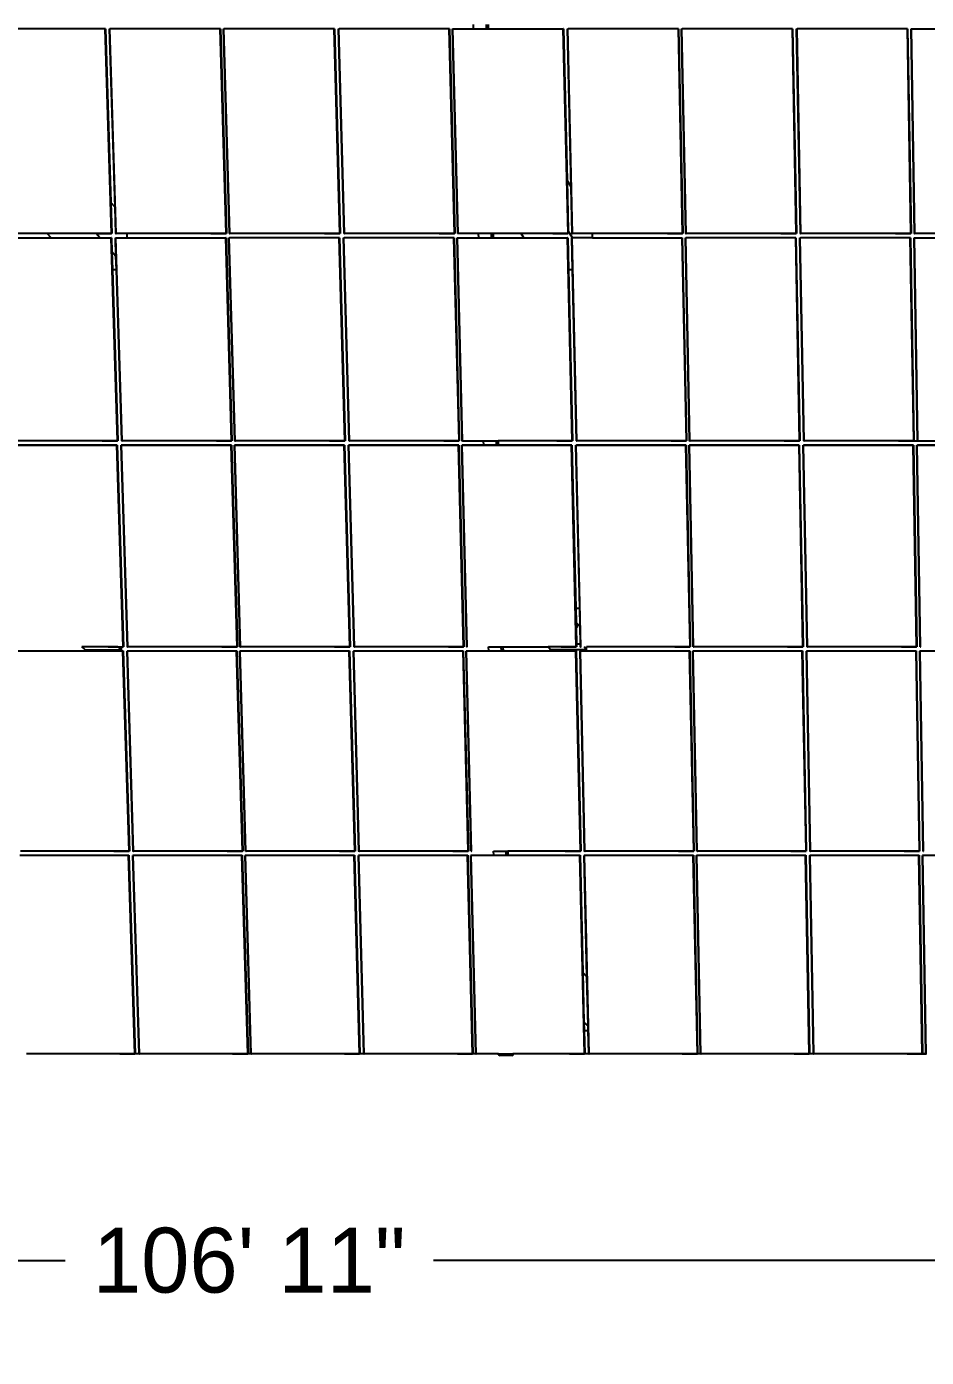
# Model space of a CAD drawing. Header units: inches. Extents: x -1856 to 1878, y -1863 to 1709.
# Drawn here: x -1008 to -509, y 499 to 1237 of the extents above; entities that cross this region are included whole.
import ezdxf

# ---------------------------------------------------------------- set-up
doc = ezdxf.new("R2010")
doc.units = ezdxf.units.IN
doc.header["$MEASUREMENT"] = 0
doc.dimstyles.get("Standard").update_dxf_attribs({"dimtxt": 36, "dimasz": 0.18, "dimexe": 0.18, "dimexo": 0.0625, "dimgap": 0.09, "dimtad": 0, "dimtih": 1, "dimtoh": 1, "dimdec": 4, "dimzin": 0, "dimdsep": 46, "dimtxsty": 'Standard', "dimcen": 0.09, "dimclrd": 1, "dimclre": 1, "dimclrt": 1, "dimadec": 0, "dimazin": 0, "dimtfac": 1, "dimtdec": 4, "dimtofl": 0, "dimtmove": 0, "dimatfit": 3, "dimfxl": 1, "dimtolj": 1, "dimtzin": 0, "dimarcsym": 0})

# ---------------------------------------------------------------- blocks, each defined once
blk = doc.blocks.new('*D6')
at = {"color": 1, "lineweight": -2, "transparency": 16777216}
for p, q in [((-1632.23, 667.57), (-1632.23, 552.8)), ((-136.87, 667.83), (-136.87, 552.8)), ((-1632.05, 552.98), (-986.64, 552.98)), ((-137.05, 552.98), (-782.46, 552.98))]:
    blk.add_line(p, q, dxfattribs=at)
at = {"color": 1, "transparency": 16777216}
for points in [[(-1632.05, 553.01), (-1632.05, 552.95), (-1632.23, 552.98)], [(-137.05, 553.01), (-137.05, 552.95), (-136.87, 552.98)]]:
    blk.add_solid(points, dxfattribs=at)
at = {"layer": 'Defpoints', "color": 0, "transparency": 16777216}
for p in [(-1632.23, 667.63), (-136.87, 667.9), (-136.87, 552.98)]:
    blk.add_point(p, dxfattribs=at)
at = {"color": 1, "transparency": 16777216, "insert": (-884.55, 552.98), "char_height": 36, "attachment_point": 5}
blk.add_mtext('\\A1;106\' 11"', dxfattribs=at)

msp = doc.modelspace()

# ---------------------------------------------------------------- linework, layer by layer
for p, q in [((-964.49504, 1236.3003), (-1025.65121, 1236.30132)), ((-960.92219, 1122.7779), (-964.49504, 1236.3003)), ((-964.29812, 1236.27387), (-964.49504, 1236.3003)), ((-964.29812, 1236.27387), (-961.26944, 1140.0223)), ((-962.1213, 1236.3003), (-961.93324, 1236.29923)), ((-959.01468, 1137.34825), (-962.1213, 1236.3003)), ((-961.93324, 1236.29923), (-961.84405, 1236.3003)), ((-958.36988, 1122.77684), (-961.93324, 1236.29923)), ((-900.68789, 1236.29927), (-961.84405, 1236.3003)), ((-897.35141, 1122.77688), (-900.68789, 1236.29927)), ((-900.50399, 1236.27284), (-900.68789, 1236.29927)), ((-900.50399, 1236.27284), (-897.16887, 1122.77364)), ((-898.86193, 1236.29784), (-898.67387, 1236.29678)), ((-895.53221, 1122.77546), (-898.86193, 1236.29784)), ((-898.67387, 1236.29678), (-898.58468, 1236.29785)), ((-895.34485, 1122.7744), (-898.67387, 1236.29678)), ((-837.42852, 1236.29682), (-898.58468, 1236.29785)), ((-834.32638, 1122.77444), (-837.42852, 1236.29682)), ((-837.25754, 1236.27039), (-837.42852, 1236.29682)), ((-837.25754, 1236.27039), (-834.15666, 1122.77121)), ((-835.05478, 1236.29682), (-834.86673, 1236.29575)), ((-831.96143, 1122.77444), (-835.05478, 1236.29682)), ((-834.86673, 1236.29575), (-834.77753, 1236.29682)), ((-831.77407, 1122.77338), (-834.86673, 1236.29575)), ((-773.62138, 1236.29579), (-834.77753, 1236.29682)), ((-770.7556, 1122.77342), (-773.62138, 1236.29579)), ((-773.46343, 1236.26936), (-773.62138, 1236.29579)), ((-773.46343, 1236.26936), (-770.59882, 1122.77019)), ((-771.79543, 1236.29437), (-771.60738, 1236.2933)), ((-768.93641, 1122.77201), (-771.79543, 1236.29437)), ((-771.60738, 1236.2933), (-771.51818, 1236.29437)), ((-768.74906, 1122.77095), (-771.60738, 1236.2933)), ((-771.51818, 1236.29437), (-760.11638, 1236.29417)), ((-760.11638, 1236.29417), (-760.17472, 1238.69677)), ((-760.11638, 1236.29417), (-753.0026, 1236.29405)), ((-753.0026, 1236.29405), (-753.06039, 1238.69665)), ((-753.0026, 1236.29405), (-752.08035, 1236.29404)), ((-752.13805, 1238.69663), (-752.08035, 1236.29404)), ((-752.08035, 1236.29404), (-710.36204, 1236.29334)), ((-707.73059, 1122.77099), (-710.36204, 1236.29334)), ((-710.217, 1236.26691), (-710.36204, 1236.29334)), ((-710.217, 1236.26691), (-708.27212, 1152.34631)), ((-707.98829, 1236.29334), (-707.80025, 1236.29227)), ((-705.96208, 1148.58791), (-707.98829, 1236.29334)), ((-707.80025, 1236.29227), (-707.71105, 1236.29334)), ((-705.17829, 1122.76993), (-707.80025, 1236.29227)), ((-646.55491, 1236.29231), (-707.71105, 1236.29334)), ((-644.15983, 1122.76997), (-646.55491, 1236.29231)), ((-646.4229, 1236.26588), (-646.55491, 1236.29231)), ((-646.4229, 1236.26588), (-644.0288, 1122.76673)), ((-644.72896, 1236.29089), (-644.54091, 1236.28982)), ((-642.34064, 1122.76856), (-644.72896, 1236.29089)), ((-644.54091, 1236.28982), (-644.45171, 1236.29089)), ((-642.15329, 1122.7675), (-644.54091, 1236.28982)), ((-583.29558, 1236.28986), (-644.45171, 1236.29089)), ((-581.13484, 1122.76754), (-583.29558, 1236.28986)), ((-583.17649, 1236.26343), (-583.29558, 1236.28986)), ((-583.17649, 1236.26343), (-581.01662, 1122.7643)), ((-580.92184, 1236.28986), (-580.73379, 1236.28879)), ((-578.76989, 1122.76754), (-580.92184, 1236.28986)), ((-580.73379, 1236.28879), (-580.64459, 1236.28986)), ((-578.58254, 1122.76648), (-580.73379, 1236.28879)), ((-519.48846, 1236.28883), (-580.64459, 1236.28986)), ((-517.56408, 1122.76652), (-519.48846, 1236.28883)), ((-519.38239, 1236.26241), (-519.48846, 1236.28883)), ((-519.38239, 1236.26241), (-517.4588, 1122.76328)), ((-517.39212, 1236.29784), (-517.20408, 1236.29678)), ((-515.47551, 1122.77546), (-517.39212, 1236.29784)), ((-517.20408, 1236.29678), (-517.11487, 1236.29785)), ((-515.28816, 1122.7744), (-517.20408, 1236.29678)), ((-517.11487, 1236.29785), (-483.86446, 1236.29728)), ((-705.96208, 1148.58791), (-708.27212, 1152.34631)), ((-708.27212, 1152.34631), (-707.61934, 1124.17905)), ((-705.36564, 1122.77099), (-705.96208, 1148.58791)), ((-959.01468, 1137.34825), (-961.26944, 1140.0223)), ((-961.26944, 1140.0223), (-960.72673, 1122.77466)), ((-958.55724, 1122.7779), (-959.01468, 1137.34825)), ((-996.62466, 1122.77526), (-1021.92012, 1122.77568)), ((-960.92219, 1122.7779), (-1021.85181, 1122.77892)), ((-994.48724, 1120.36728), (-996.62466, 1122.77526)), ((-969.55293, 1122.77481), (-996.62466, 1122.77526)), ((-967.47357, 1120.36683), (-969.55293, 1122.77481)), ((-960.72673, 1122.77466), (-969.55293, 1122.77481)), ((-969.42452, 1122.77789), (-960.92215, 1122.77647)), ((-960.72673, 1122.77466), (-960.92219, 1122.7779)), ((-960.92215, 1122.77647), (-960.92219, 1122.7779)), ((-958.85474, 1122.77684), (-958.92233, 1122.77684)), ((-958.55724, 1122.7779), (-958.64611, 1122.77684)), ((-958.55724, 1122.7779), (-958.36226, 1122.77466)), ((-958.36988, 1122.77684), (-958.55724, 1122.7779)), ((-958.28102, 1122.7779), (-958.36988, 1122.77684)), ((-952.33115, 1122.77456), (-958.36226, 1122.77466)), ((-897.35141, 1122.77688), (-958.28102, 1122.7779)), ((-952.33115, 1120.36662), (-952.33115, 1122.77456)), ((-897.16887, 1122.77364), (-952.33115, 1122.77456)), ((-905.85374, 1122.77687), (-897.35136, 1122.77545)), ((-897.16887, 1122.77364), (-897.35141, 1122.77688)), ((-897.35136, 1122.77545), (-897.35141, 1122.77688)), ((-895.82971, 1122.7744), (-895.8973, 1122.7744)), ((-895.53221, 1122.77546), (-895.62107, 1122.7744)), ((-895.53221, 1122.77546), (-895.35004, 1122.77223)), ((-895.34485, 1122.7744), (-895.53221, 1122.77546)), ((-834.15666, 1122.77121), (-895.35004, 1122.77223)), ((-895.25599, 1122.77546), (-895.34485, 1122.7744)), ((-834.32638, 1122.77444), (-895.25599, 1122.77546)), ((-842.82871, 1122.77444), (-834.32634, 1122.77302)), ((-834.15666, 1122.77121), (-834.32638, 1122.77444)), ((-834.32634, 1122.77302), (-834.32638, 1122.77444)), ((-832.25893, 1122.77338), (-832.32652, 1122.77338)), ((-831.96143, 1122.77444), (-832.0503, 1122.77338)), ((-831.96143, 1122.77444), (-831.7922, 1122.77121)), ((-831.77407, 1122.77338), (-831.96143, 1122.77444)), ((-770.59882, 1122.77019), (-831.7922, 1122.77121)), ((-831.68521, 1122.77444), (-831.77407, 1122.77338)), ((-770.7556, 1122.77342), (-831.68521, 1122.77444)), ((-779.25793, 1122.77342), (-770.75557, 1122.772)), ((-770.59882, 1122.77019), (-770.7556, 1122.77342)), ((-770.75557, 1122.772), (-770.7556, 1122.77342)), ((-769.23391, 1122.77095), (-769.3015, 1122.77095)), ((-768.93641, 1122.77201), (-769.02528, 1122.77095)), ((-768.93641, 1122.77201), (-768.78, 1122.76877)), ((-768.74906, 1122.77095), (-768.93641, 1122.77201)), ((-757.3597, 1122.76858), (-768.78, 1122.76877)), ((-768.66019, 1122.77201), (-768.74906, 1122.77095)), ((-707.73059, 1122.77099), (-768.66019, 1122.77201)), ((-757.30123, 1120.36064), (-757.3597, 1122.76858)), ((-750.27171, 1122.76846), (-757.3597, 1122.76858)), ((-750.21379, 1120.36053), (-750.27171, 1122.76846)), ((-749.35363, 1122.76845), (-750.27171, 1122.76846)), ((-749.35363, 1122.76845), (-749.2958, 1120.36051)), ((-733.80244, 1122.76819), (-749.35363, 1122.76845)), ((-732.22867, 1120.36023), (-733.80244, 1122.76819)), ((-707.58663, 1122.76775), (-733.80244, 1122.76819)), ((-716.23292, 1122.77098), (-707.73056, 1122.76957)), ((-707.58663, 1122.76775), (-707.73059, 1122.77099)), ((-707.73056, 1122.76957), (-707.73059, 1122.77099)), ((-705.2153, 1120.35982), (-707.61934, 1124.17905)), ((-707.61934, 1124.17905), (-707.58663, 1122.76775)), ((-705.66315, 1122.76993), (-705.73074, 1122.76993)), ((-705.36564, 1122.77099), (-705.45451, 1122.76993)), ((-705.36564, 1122.77099), (-705.22216, 1122.76775)), ((-705.17829, 1122.76993), (-705.36564, 1122.77099)), ((-694.18197, 1122.76757), (-705.22216, 1122.76775)), ((-705.08942, 1122.77099), (-705.17829, 1122.76993)), ((-644.15983, 1122.76997), (-705.08942, 1122.77099)), ((-694.18197, 1120.35963), (-694.18197, 1122.76757)), ((-644.0288, 1122.76673), (-694.18197, 1122.76757)), ((-652.66216, 1122.76996), (-644.1598, 1122.76855)), ((-644.0288, 1122.76673), (-644.15983, 1122.76997)), ((-644.1598, 1122.76855), (-644.15983, 1122.76997)), ((-642.63815, 1122.7675), (-642.70574, 1122.7675)), ((-642.34064, 1122.76856), (-642.42952, 1122.7675)), ((-642.34064, 1122.76856), (-642.20998, 1122.76532)), ((-642.15329, 1122.7675), (-642.34064, 1122.76856)), ((-581.01662, 1122.7643), (-642.20998, 1122.76532)), ((-642.06442, 1122.76856), (-642.15329, 1122.7675)), ((-581.13484, 1122.76754), (-642.06442, 1122.76856)), ((-589.63716, 1122.76753), (-581.13481, 1122.76611)), ((-581.01662, 1122.7643), (-581.13484, 1122.76754)), ((-581.13481, 1122.76611), (-581.13484, 1122.76754)), ((-579.06739, 1122.76648), (-579.13498, 1122.76648)), ((-578.76989, 1122.76754), (-578.85876, 1122.76648)), ((-578.76989, 1122.76754), (-578.65216, 1122.7643)), ((-578.58254, 1122.76648), (-578.76989, 1122.76754)), ((-517.4588, 1122.76328), (-578.65216, 1122.7643)), ((-578.49367, 1122.76754), (-578.58254, 1122.76648)), ((-517.56408, 1122.76652), (-578.49367, 1122.76754)), ((-526.06641, 1122.76651), (-517.56406, 1122.76509)), ((-517.4588, 1122.76328), (-517.56408, 1122.76652)), ((-517.56406, 1122.76509), (-517.56408, 1122.76652)), ((-515.77302, 1122.7744), (-515.84061, 1122.7744)), ((-515.47551, 1122.77546), (-515.56439, 1122.7744)), ((-515.47551, 1122.77546), (-515.37065, 1122.77223)), ((-515.28816, 1122.7744), (-515.47551, 1122.77546)), ((-482.10964, 1122.77167), (-515.37065, 1122.77223)), ((-515.19929, 1122.77546), (-515.28816, 1122.7744)), ((-454.26969, 1122.77444), (-515.19929, 1122.77546)), ((-1022.1362, 1120.36775), (-994.48724, 1120.36728)), ((-994.48724, 1120.36728), (-967.47357, 1120.36683)), ((-967.47357, 1120.36683), (-961.2114, 1120.36673)), ((-957.66413, 1007.70005), (-961.2114, 1120.36673)), ((-961.01589, 1120.36398), (-961.2114, 1120.36673)), ((-961.01589, 1120.36398), (-960.77167, 1112.60582)), ((-958.84663, 1120.36673), (-958.65929, 1120.36567)), ((-958.52103, 1109.9995), (-958.84663, 1120.36673)), ((-958.65929, 1120.36567), (-958.57043, 1120.36673)), ((-955.12147, 1007.6998), (-958.65929, 1120.36567)), ((-958.57043, 1120.36673), (-952.33115, 1120.36662)), ((-952.33115, 1120.36662), (-897.64563, 1120.36571)), ((-894.33295, 1007.69903), (-897.64563, 1120.36571)), ((-897.46305, 1120.36296), (-897.64563, 1120.36571)), ((-897.46305, 1120.36296), (-894.15171, 1007.71913)), ((-895.82658, 1120.3643), (-895.63923, 1120.36324)), ((-892.52061, 1007.69763), (-895.82658, 1120.3643)), ((-895.63923, 1120.36324), (-895.55038, 1120.3643)), ((-892.33398, 1007.69738), (-895.63923, 1120.36324)), ((-834.62558, 1120.36328), (-895.55038, 1120.3643)), ((-831.54547, 1007.69662), (-834.62558, 1120.36328)), ((-834.45582, 1120.36053), (-834.62558, 1120.36328)), ((-834.45582, 1120.36053), (-831.37696, 1007.71672)), ((-832.26082, 1120.36328), (-832.07348, 1120.36222)), ((-829.18944, 1007.69662), (-832.26082, 1120.36328)), ((-832.07348, 1120.36222), (-831.98462, 1120.36328)), ((-829.00281, 1007.69637), (-832.07348, 1120.36222)), ((-771.05982, 1120.36226), (-831.98462, 1120.36328)), ((-768.2143, 1007.69561), (-771.05982, 1120.36226)), ((-770.90299, 1120.35951), (-771.05982, 1120.36226)), ((-770.90299, 1120.35951), (-768.05862, 1007.7157)), ((-769.24078, 1120.36084), (-769.05344, 1120.35978)), ((-766.40197, 1007.69421), (-769.24078, 1120.36084)), ((-769.05344, 1120.35978), (-768.96458, 1120.36084)), ((-766.21534, 1007.69396), (-769.05344, 1120.35978)), ((-768.96458, 1120.36084), (-757.30123, 1120.36064)), ((-757.30123, 1120.36064), (-750.21379, 1120.36053)), ((-750.21379, 1120.36053), (-749.2958, 1120.36051)), ((-749.2958, 1120.36051), (-732.22867, 1120.36023)), ((-732.22867, 1120.36023), (-708.03979, 1120.35982)), ((-705.42684, 1007.69319), (-708.03979, 1120.35982)), ((-707.89578, 1120.35708), (-708.03979, 1120.35982)), ((-707.89578, 1120.35708), (-707.4894, 1102.83141)), ((-705.67503, 1120.35982), (-705.48769, 1120.35876)), ((-705.26987, 1102.83141), (-705.67503, 1120.35982)), ((-705.48769, 1120.35876), (-705.39883, 1120.35982)), ((-702.88417, 1007.69295), (-705.48769, 1120.35876)), ((-705.39883, 1120.35982), (-705.2153, 1120.35982)), ((-694.18197, 1120.35963), (-705.2153, 1120.35982)), ((-694.18197, 1120.35963), (-644.47405, 1120.3588)), ((-642.09567, 1007.69218), (-644.47405, 1120.3588)), ((-644.34296, 1120.35606), (-644.47405, 1120.3588)), ((-644.34296, 1120.35606), (-641.96555, 1007.71228)), ((-642.65501, 1120.35739), (-642.46767, 1120.35633)), ((-640.28335, 1007.69078), (-642.65501, 1120.35739)), ((-642.46767, 1120.35633), (-642.37881, 1120.35739)), ((-640.09672, 1007.69053), (-642.46767, 1120.35633)), ((-581.45403, 1120.35637), (-642.37881, 1120.35739)), ((-579.30823, 1007.68977), (-581.45403, 1120.35637)), ((-581.33576, 1120.35363), (-581.45403, 1120.35637)), ((-581.33576, 1120.35363), (-579.19083, 1007.70986)), ((-579.08927, 1120.35637), (-578.90194, 1120.35531)), ((-576.95219, 1007.68977), (-579.08927, 1120.35637)), ((-578.90194, 1120.35531), (-578.81307, 1120.35637)), ((-576.76557, 1007.68952), (-578.90194, 1120.35531)), ((-517.8883, 1120.35535), (-578.81307, 1120.35637)), ((-515.97708, 1007.68875), (-517.8883, 1120.35535)), ((-517.78296, 1120.35261), (-517.8883, 1120.35535)), ((-517.78296, 1120.35261), (-515.87252, 1007.70885)), ((-515.79989, 1120.3643), (-515.61256, 1120.36324)), ((-513.89638, 1007.69763), (-515.79989, 1120.3643)), ((-515.61256, 1120.36324), (-515.52369, 1120.3643)), ((-513.70975, 1007.69738), (-515.61256, 1120.36324)), ((-515.52369, 1120.3643), (-482.07242, 1120.36373)), ((-958.52103, 1109.9995), (-960.77167, 1112.60582)), ((-960.77167, 1112.60582), (-960.46399, 1102.83141)), ((-958.2959, 1102.83141), (-958.52103, 1109.9995)), ((-960.46399, 1102.83141), (-958.2959, 1102.83141)), ((-960.46399, 1102.83141), (-957.47006, 1007.72014)), ((-955.3081, 1007.70005), (-958.2959, 1102.83141)), ((-707.4894, 1102.83141), (-705.26987, 1102.83141)), ((-707.4894, 1102.83141), (-705.28388, 1007.71329)), ((-703.0708, 1007.69319), (-705.26987, 1102.83141)), ((-1018.71634, 1005.3272), (-957.75834, 1005.32619)), ((-957.95246, 1005.30561), (-1018.64765, 1005.30662)), ((-957.66413, 1007.70005), (-1018.3641, 1007.70106)), ((-966.13442, 1007.70004), (-957.66409, 1007.69863)), ((-957.75834, 1005.32619), (-957.95246, 1005.30561)), ((-954.4305, 893.48502), (-957.95246, 1005.30561)), ((-957.75834, 1005.32619), (-954.23781, 893.52809)), ((-957.47006, 1007.72014), (-957.66413, 1007.70005)), ((-957.66409, 1007.69863), (-957.66413, 1007.70005)), ((-955.60447, 1007.699), (-955.67181, 1007.699)), ((-955.40297, 1005.32619), (-955.59661, 1005.30561)), ((-955.59661, 1005.30561), (-955.40997, 1005.30456)), ((-952.08331, 893.48502), (-955.59661, 1005.30561)), ((-955.40997, 1005.30456), (-955.32145, 1005.30561)), ((-951.89738, 893.48477), (-955.40997, 1005.30456)), ((-955.40297, 1005.32619), (-894.44498, 1005.32517)), ((-955.3081, 1007.70005), (-955.39663, 1007.699)), ((-894.62626, 1005.3046), (-955.32145, 1005.30561)), ((-955.26456, 1007.6998), (-955.3081, 1007.70005)), ((-955.26456, 1007.6998), (-955.12147, 1007.6998)), ((-955.12147, 1007.6998), (-955.05383, 1007.6998)), ((-955.03292, 1007.70005), (-955.05383, 1007.6998)), ((-894.33295, 1007.69903), (-955.03292, 1007.70005)), ((-902.80324, 1007.69903), (-894.33291, 1007.69762)), ((-894.44498, 1005.32517), (-894.62626, 1005.3046)), ((-891.33712, 893.48401), (-894.62626, 1005.3046)), ((-894.44498, 1005.32517), (-891.15717, 893.52709)), ((-894.15171, 1007.71913), (-894.33295, 1007.69903)), ((-894.33291, 1007.69762), (-894.33295, 1007.69903)), ((-892.81699, 1007.69658), (-892.88432, 1007.69658)), ((-892.63315, 1005.32377), (-892.81406, 1005.30319)), ((-892.81406, 1005.30319), (-892.62743, 1005.30214)), ((-889.53159, 893.48262), (-892.81406, 1005.30319)), ((-892.63315, 1005.32377), (-831.67516, 1005.32276)), ((-892.62743, 1005.30214), (-892.5389, 1005.30319)), ((-889.34566, 893.48237), (-892.62743, 1005.30214)), ((-892.52061, 1007.69763), (-892.60914, 1007.69658)), ((-831.84372, 1005.30218), (-892.5389, 1005.30319)), ((-892.47707, 1007.69739), (-892.52061, 1007.69763)), ((-892.47707, 1007.69739), (-892.33398, 1007.69738)), ((-892.33398, 1007.69738), (-892.26634, 1007.69738)), ((-892.24543, 1007.69763), (-892.26634, 1007.69738)), ((-831.54547, 1007.69662), (-892.24543, 1007.69763)), ((-840.01575, 1007.69661), (-831.54543, 1007.69521)), ((-831.67516, 1005.32276), (-831.84372, 1005.30218)), ((-828.78541, 893.48161), (-831.84372, 1005.30218)), ((-831.67516, 1005.32276), (-828.61809, 893.52469)), ((-831.37696, 1007.71672), (-831.54547, 1007.69662)), ((-831.54543, 1007.69521), (-831.54547, 1007.69662)), ((-829.48581, 1007.69557), (-829.55315, 1007.69557)), ((-829.31979, 1005.32276), (-829.48787, 1005.30218)), ((-829.48787, 1005.30218), (-829.30124, 1005.30113)), ((-826.43822, 893.48161), (-829.48787, 1005.30218)), ((-829.31979, 1005.32276), (-768.36181, 1005.32175)), ((-829.30124, 1005.30113), (-829.21271, 1005.30218)), ((-826.25229, 893.48137), (-829.30124, 1005.30113)), ((-829.18944, 1007.69662), (-829.27797, 1007.69557)), ((-768.51754, 1005.30117), (-829.21271, 1005.30218)), ((-829.1459, 1007.69637), (-829.18944, 1007.69662)), ((-829.1459, 1007.69637), (-829.00281, 1007.69637)), ((-829.00281, 1007.69637), (-828.93517, 1007.69637)), ((-828.91425, 1007.69662), (-828.93517, 1007.69637)), ((-768.2143, 1007.69561), (-828.91425, 1007.69662)), ((-776.68458, 1007.6956), (-768.21426, 1007.69419)), ((-768.36181, 1005.32175), (-768.51754, 1005.30117)), ((-765.69204, 893.48061), (-768.51754, 1005.30117)), ((-768.36181, 1005.32175), (-765.53746, 893.52369)), ((-768.05862, 1007.7157), (-768.2143, 1007.69561)), ((-768.21426, 1007.69419), (-768.2143, 1007.69561)), ((-766.69834, 1007.69315), (-766.76568, 1007.69315)), ((-763.88652, 893.47922), (-766.70535, 1005.29977)), ((-766.70535, 1005.29977), (-766.7036, 1005.29976)), ((-766.7036, 1005.29976), (-766.54998, 1005.32027)), ((-766.7036, 1005.29976), (-766.51871, 1005.29872)), ((-766.54998, 1005.32027), (-754.50776, 1005.32015)), ((-766.51871, 1005.29872), (-766.43019, 1005.29977)), ((-763.70059, 893.47897), (-766.51871, 1005.29872)), ((-766.40197, 1007.69421), (-766.4905, 1007.69315)), ((-705.73502, 1005.29875), (-766.43019, 1005.29977)), ((-766.35843, 1007.69396), (-766.40197, 1007.69421)), ((-766.35843, 1007.69396), (-766.21534, 1007.69396)), ((-766.21534, 1007.69396), (-766.1477, 1007.69396)), ((-766.12678, 1007.69421), (-766.1477, 1007.69396)), ((-766.12678, 1007.69421), (-754.5654, 1007.69398)), ((-754.50776, 1005.32015), (-754.5654, 1007.69398)), ((-754.5654, 1007.69398), (-747.50356, 1007.69384)), ((-754.50776, 1005.32015), (-747.44646, 1005.32003)), ((-747.44646, 1005.32003), (-747.50356, 1007.69384)), ((-747.50356, 1007.69384), (-746.58972, 1007.69382)), ((-747.44646, 1005.32003), (-746.5327, 1005.32001)), ((-746.58972, 1007.69382), (-746.5327, 1005.32001)), ((-705.42684, 1007.69319), (-746.58972, 1007.69382)), ((-746.5327, 1005.32001), (-705.59201, 1005.31933)), ((-713.89712, 1007.69319), (-705.4268, 1007.69178)), ((-705.59201, 1005.31933), (-705.73502, 1005.29875)), ((-703.14035, 893.47821), (-705.73502, 1005.29875)), ((-705.59201, 1005.31933), (-703.4946, 914.91032)), ((-705.28388, 1007.71329), (-705.42684, 1007.69319)), ((-705.4268, 1007.69178), (-705.42684, 1007.69319)), ((-703.36718, 1007.69214), (-703.43452, 1007.69214)), ((-703.37917, 1005.29875), (-703.37756, 1005.29875)), ((-701.28881, 914.91032), (-703.37917, 1005.29875)), ((-703.37756, 1005.29875), (-703.23664, 1005.31925)), ((-703.37756, 1005.29875), (-703.19254, 1005.2977)), ((-703.23664, 1005.31925), (-642.27867, 1005.31832)), ((-703.19254, 1005.2977), (-703.10401, 1005.29875)), ((-700.60723, 893.47797), (-703.19254, 1005.2977)), ((-703.0708, 1007.69319), (-703.15934, 1007.69214)), ((-642.40884, 1005.29774), (-703.10401, 1005.29875)), ((-703.02726, 1007.69295), (-703.0708, 1007.69319)), ((-703.02726, 1007.69295), (-702.88417, 1007.69295)), ((-702.88417, 1007.69295), (-702.81653, 1007.69294)), ((-702.79562, 1007.69319), (-702.81653, 1007.69294)), ((-642.09567, 1007.69218), (-702.79562, 1007.69319)), ((-650.56596, 1007.69218), (-642.09565, 1007.69077)), ((-642.27867, 1005.31832), (-642.40884, 1005.29774)), ((-640.04699, 893.47721), (-642.40884, 1005.29774)), ((-642.27867, 1005.31832), (-639.91777, 893.52029)), ((-641.96555, 1007.71228), (-642.09567, 1007.69218)), ((-642.09565, 1007.69077), (-642.09567, 1007.69218)), ((-640.57973, 1007.68973), (-640.64707, 1007.68973)), ((-638.24147, 893.47582), (-640.59666, 1005.29634)), ((-640.59666, 1005.29634), (-640.59519, 1005.29633)), ((-640.59519, 1005.29633), (-640.46685, 1005.31684)), ((-640.59519, 1005.29633), (-640.41003, 1005.29529)), ((-640.46685, 1005.31684), (-579.50889, 1005.31591)), ((-640.41003, 1005.29529), (-640.3215, 1005.29634)), ((-638.05555, 893.47557), (-640.41003, 1005.29529)), ((-640.28335, 1007.69078), (-640.37189, 1007.68973)), ((-579.62634, 1005.29533), (-640.3215, 1005.29634)), ((-640.23981, 1007.69053), (-640.28335, 1007.69078)), ((-640.23981, 1007.69053), (-640.09672, 1007.69053)), ((-640.09672, 1007.69053), (-640.02908, 1007.69053)), ((-640.00817, 1007.69078), (-640.02908, 1007.69053)), ((-579.30823, 1007.68977), (-640.00817, 1007.69078)), ((-587.77851, 1007.68976), (-579.3082, 1007.68835)), ((-579.50889, 1005.31591), (-579.62634, 1005.29533)), ((-577.49531, 893.47481), (-579.62634, 1005.29533)), ((-579.50889, 1005.31591), (-577.37872, 893.51789)), ((-579.19083, 1007.70986), (-579.30823, 1007.68977)), ((-579.3082, 1007.68835), (-579.30823, 1007.68977)), ((-577.24858, 1007.68871), (-577.31592, 1007.68871)), ((-575.14813, 893.47481), (-577.27049, 1005.29533)), ((-577.27049, 1005.29533), (-577.26916, 1005.29532)), ((-577.26916, 1005.29532), (-577.15351, 1005.31583)), ((-577.26916, 1005.29532), (-577.08386, 1005.29428)), ((-577.15351, 1005.31583), (-516.19555, 1005.3149)), ((-577.08386, 1005.29428), (-576.99533, 1005.29533)), ((-574.9622, 893.47457), (-577.08386, 1005.29428)), ((-576.95219, 1007.68977), (-577.04073, 1007.68871)), ((-516.30017, 1005.29432), (-576.99533, 1005.29533)), ((-576.90866, 1007.68952), (-576.95219, 1007.68977)), ((-576.90866, 1007.68952), (-576.76557, 1007.68952)), ((-576.76557, 1007.68952), (-576.69793, 1007.68952)), ((-576.67701, 1007.68977), (-576.69793, 1007.68952)), ((-515.97708, 1007.68875), (-576.67701, 1007.68977)), ((-524.44736, 1007.68875), (-515.97706, 1007.68734)), ((-516.19555, 1005.3149), (-516.30017, 1005.29432)), ((-514.40197, 893.47381), (-516.30017, 1005.29432)), ((-516.19555, 1005.3149), (-514.29812, 893.51689)), ((-515.87252, 1007.70885), (-515.97708, 1007.68875)), ((-515.97706, 1007.68734), (-515.97708, 1007.68875)), ((-515.97707, 1007.68835), (-513.62104, 1007.68835)), ((-514.19276, 1007.69658), (-514.2601, 1007.69658)), ((-512.32908, 893.48262), (-514.21963, 1005.30319)), ((-514.21963, 1005.30319), (-514.21845, 1005.30319)), ((-514.21845, 1005.30319), (-514.11544, 1005.32369)), ((-514.21845, 1005.30319), (-514.03301, 1005.30214)), ((-514.11544, 1005.32369), (-480.29419, 1005.32321)), ((-514.03301, 1005.30214), (-513.94448, 1005.30319)), ((-512.14316, 893.48237), (-514.03301, 1005.30214)), ((-513.89638, 1007.69763), (-513.98492, 1007.69658)), ((-453.24931, 1005.30218), (-513.94448, 1005.30319)), ((-513.85284, 1007.69739), (-513.89638, 1007.69763)), ((-513.85284, 1007.69739), (-513.70975, 1007.69738)), ((-513.70975, 1007.69738), (-513.64211, 1007.69738)), ((-513.6212, 1007.69763), (-513.64211, 1007.69738)), ((-513.6212, 1007.69763), (-480.33089, 1007.69698)), ((-703.4946, 914.91032), (-701.28881, 914.91032)), ((-703.4946, 914.91032), (-703.31115, 907.00297)), ((-700.82598, 894.89752), (-701.28881, 914.91032)), ((-703.31115, 907.00297), (-702.68858, 906.3804)), ((-703.31115, 907.00297), (-703.29206, 906.18)), ((-703.29206, 906.18), (-703.19958, 906.14169)), ((-703.29206, 906.18), (-703.2917, 906.16444)), ((-703.26863, 906.16141), (-703.2917, 906.16444)), ((-703.2917, 906.16444), (-703.29117, 906.14148)), ((-703.29117, 906.14148), (-703.26227, 906.13767)), ((-703.29117, 906.14148), (-703.2743, 905.41421)), ((-703.19958, 905.44516), (-703.2743, 905.41421)), ((-703.2743, 905.41421), (-703.27302, 905.35942)), ((-703.26227, 905.36084), (-703.27302, 905.35942)), ((-703.27302, 905.35942), (-703.27296, 905.35659)), ((-703.27296, 905.35659), (-703.26863, 905.35716)), ((-703.27296, 905.35659), (-703.24929, 904.33627)), ((-703.2727, 905.34528), (-703.2586, 905.34713)), ((-703.17442, 906.12238), (-703.26863, 906.16141)), ((-703.26863, 905.35716), (-703.26227, 905.36084)), ((-703.26227, 906.13767), (-703.16529, 906.0975)), ((-703.16822, 905.39875), (-703.26227, 905.36084)), ((-703.2586, 905.34713), (-703.15819, 905.38872)), ((-702.98897, 904.59658), (-703.24929, 904.33627)), ((-703.24929, 904.33627), (-703.24843, 904.29913)), ((-702.96747, 904.58009), (-703.24843, 904.29913)), ((-703.24843, 904.29913), (-703.03032, 894.89752)), ((-703.19958, 906.14169), (-703.17442, 906.12238)), ((-703.11629, 905.50907), (-703.19958, 905.44516)), ((-703.16822, 906.11982), (-703.17442, 906.12238)), ((-703.17442, 906.12238), (-703.11629, 906.07778)), ((-703.082, 906.05366), (-703.16822, 906.11982)), ((-703.16822, 905.39875), (-703.082, 905.46491)), ((-703.16529, 906.0975), (-703.08294, 906.03431)), ((-703.15819, 905.38872), (-703.07197, 905.45488)), ((-703.08294, 906.03431), (-703.11629, 906.07778)), ((-703.05238, 905.59235), (-703.11629, 905.50907)), ((-703.08294, 906.03431), (-703.082, 906.0336)), ((-703.01584, 905.96744), (-703.082, 906.05366)), ((-703.082, 906.0336), (-703.05238, 905.99449)), ((-703.01584, 905.55113), (-703.082, 905.46491)), ((-703.00581, 905.95741), (-703.07197, 906.04363)), ((-703.07197, 905.45488), (-703.00581, 905.5411)), ((-703.05238, 905.99449), (-703.01221, 905.89751)), ((-703.05238, 905.99449), (-703.0181, 905.95032)), ((-703.01221, 905.68934), (-703.05238, 905.59235)), ((-703.0181, 905.95032), (-702.97793, 905.85333)), ((-702.97426, 905.86703), (-703.01584, 905.96744)), ((-702.9919, 905.60895), (-703.01584, 905.55113)), ((-703.01221, 905.89751), (-702.9985, 905.79342)), ((-702.9985, 905.79342), (-703.01221, 905.68934)), ((-702.96422, 905.857), (-703.00581, 905.95741)), ((-703.00581, 905.5411), (-702.96539, 905.63868)), ((-702.97274, 905.81393), (-702.99581, 905.63868)), ((-702.99581, 905.63868), (-702.9919, 905.60895)), ((-702.97958, 905.63868), (-702.9919, 905.60895)), ((-702.9919, 905.60895), (-702.96007, 905.3672)), ((-702.97958, 905.63868), (-702.99019, 905.63868)), ((-702.68858, 904.89697), (-702.98897, 904.59658)), ((-702.98897, 904.59658), (-702.96747, 904.58009)), ((-702.97793, 905.64518), (-702.97958, 905.63868)), ((-702.96539, 905.63868), (-702.97958, 905.63868)), ((-702.97793, 905.85333), (-702.97274, 905.81393)), ((-702.96422, 905.74925), (-702.97793, 905.64518)), ((-702.97793, 905.64518), (-702.97426, 905.65154)), ((-702.97, 905.83473), (-702.97426, 905.86703)), ((-702.97426, 905.65154), (-702.96007, 905.75929)), ((-702.97, 905.83473), (-702.97274, 905.81393)), ((-702.97274, 905.81393), (-702.96422, 905.74925)), ((-702.96007, 905.91017), (-702.97, 905.83473)), ((-702.96007, 905.75929), (-702.97, 905.83473)), ((-702.67198, 904.87558), (-702.96747, 904.58009)), ((-702.96747, 904.58009), (-702.92009, 904.54373)), ((-702.96539, 905.63868), (-702.96422, 905.64151)), ((-701.94687, 905.63868), (-702.96539, 905.63868)), ((-702.95004, 905.74925), (-702.96422, 905.857)), ((-702.96422, 905.64151), (-702.95004, 905.74925)), ((-702.85528, 906.16316), (-702.96007, 905.91017)), ((-702.96007, 905.3672), (-702.85528, 905.11421)), ((-702.92009, 904.54373), (-702.81978, 904.50218)), ((-702.68858, 906.3804), (-702.85528, 906.16316)), ((-702.85528, 905.11421), (-702.68858, 904.89697)), ((-702.81978, 904.50218), (-702.71213, 904.48801)), ((-702.71213, 904.48801), (-702.60449, 904.50218)), ((-702.68858, 906.3804), (-701.94687, 905.63868)), ((-702.4048, 905.18076), (-702.68858, 904.89697)), ((-702.68858, 904.89697), (-702.67198, 904.87558)), ((-702.3883, 905.15926), (-702.67198, 904.87558)), ((-702.60449, 904.50218), (-702.50418, 904.54373)), ((-702.50418, 904.54373), (-702.41804, 904.60982)), ((-702.41804, 904.60982), (-702.35194, 904.69596)), ((-701.94928, 905.63628), (-702.4048, 905.18076)), ((-702.3883, 905.15926), (-702.4048, 905.18076)), ((-701.93028, 905.61728), (-702.3883, 905.15926)), ((-702.35194, 905.11188), (-702.3883, 905.15926)), ((-702.31039, 905.01157), (-702.35194, 905.11188)), ((-702.35194, 904.69596), (-702.31039, 904.79627)), ((-702.29622, 904.90392), (-702.31039, 905.01157)), ((-702.31039, 904.79627), (-702.29622, 904.90392)), ((-701.94687, 905.63868), (-701.94928, 905.63628)), ((-701.94928, 905.63628), (-701.93028, 905.61728)), ((-701.93028, 905.61728), (-701.94687, 905.63868)), ((-975.59781, 891.76952), (-977.47487, 893.48529)), ((-957.49334, 893.48501), (-977.47487, 893.48529)), ((-962.86898, 893.48501), (-954.43045, 893.48361)), ((-955.65496, 891.76952), (-957.49334, 893.48501)), ((-957.49334, 893.48501), (-955.65496, 893.48501)), ((-955.65496, 893.48501), (-954.4305, 893.48502)), ((-955.65496, 893.48501), (-955.65496, 891.76952)), ((-954.23781, 893.52809), (-954.4305, 893.48502)), ((-954.43045, 893.48361), (-954.4305, 893.48502)), ((-952.37857, 893.48397), (-952.44565, 893.48397)), ((-952.08331, 893.48502), (-952.1715, 893.48397)), ((-952.03993, 893.48477), (-952.08331, 893.48502)), ((-952.03993, 893.48477), (-951.89738, 893.48477)), ((-951.89738, 893.48477), (-951.83, 893.48477)), ((-891.33712, 893.48401), (-951.80916, 893.48502)), ((-899.7756, 893.48401), (-891.33708, 893.48261)), ((-891.15717, 893.52709), (-891.33712, 893.48401)), ((-891.33708, 893.48261), (-891.33712, 893.48401)), ((-889.82685, 893.48157), (-889.89393, 893.48157)), ((-889.53159, 893.48262), (-889.61978, 893.48157)), ((-889.48821, 893.48238), (-889.53159, 893.48262)), ((-889.48821, 893.48238), (-889.34566, 893.48237)), ((-889.34566, 893.48237), (-889.27827, 893.48237)), ((-828.78541, 893.48161), (-889.25744, 893.48262)), ((-837.22389, 893.48161), (-828.78537, 893.48021)), ((-828.61809, 893.52469), (-828.78541, 893.48161)), ((-828.78537, 893.48021), (-828.78541, 893.48161)), ((-826.73348, 893.48057), (-826.80057, 893.48057)), ((-826.43822, 893.48161), (-826.52642, 893.48057)), ((-826.39484, 893.48137), (-826.43822, 893.48161)), ((-826.39484, 893.48137), (-826.25229, 893.48137)), ((-826.25229, 893.48137), (-826.18491, 893.48137)), ((-765.69204, 893.48061), (-826.16407, 893.48161)), ((-774.13052, 893.4806), (-765.69201, 893.47921)), ((-765.53746, 893.52369), (-765.69204, 893.48061)), ((-765.69201, 893.47921), (-765.69204, 893.48061)), ((-764.18178, 893.47817), (-764.24886, 893.47817)), ((-763.88652, 893.47922), (-763.97472, 893.47817)), ((-763.84314, 893.47897), (-763.88652, 893.47922)), ((-763.84314, 893.47897), (-763.70059, 893.47897)), ((-763.70059, 893.47897), (-763.6332, 893.47897)), ((-751.73536, 891.14748), (-751.79197, 893.47898)), ((-751.79197, 893.47898), (-744.75609, 893.47885)), ((-744.70001, 891.14736), (-744.75609, 893.47885)), ((-744.75609, 893.47885), (-743.84645, 893.47883)), ((-743.84645, 893.47883), (-743.79045, 891.14735)), ((-743.84645, 893.47883), (-718.82342, 893.47835)), ((-717.44863, 891.76952), (-718.82342, 893.47835)), ((-703.14035, 893.47821), (-718.82342, 893.47835)), ((-711.57882, 893.47821), (-703.14031, 893.47681)), ((-702.99839, 893.52129), (-703.14035, 893.47821)), ((-703.14031, 893.47681), (-703.14035, 893.47821)), ((-700.82598, 894.89752), (-703.03032, 894.89752)), ((-703.03032, 894.89752), (-702.99839, 893.52129)), ((-701.08843, 893.47717), (-701.15551, 893.47717)), ((-700.79316, 893.47821), (-700.88136, 893.47717)), ((-700.79316, 893.47821), (-700.82598, 894.89752)), ((-700.74978, 893.47797), (-700.79316, 893.47821)), ((-700.74978, 893.47797), (-700.60723, 893.47797)), ((-700.60723, 893.47797), (-700.53985, 893.47797)), ((-697.50578, 891.76952), (-698.84222, 893.47817)), ((-697.50578, 891.76952), (-697.50578, 893.47815)), ((-640.04699, 893.47721), (-697.50578, 893.47815)), ((-648.48547, 893.4772), (-640.04696, 893.47581)), ((-639.91777, 893.52029), (-640.04699, 893.47721)), ((-640.04696, 893.47581), (-640.04699, 893.47721)), ((-638.53674, 893.47477), (-638.60382, 893.47477)), ((-638.24147, 893.47582), (-638.32968, 893.47477)), ((-638.1981, 893.47557), (-638.24147, 893.47582)), ((-638.1981, 893.47557), (-638.05555, 893.47557)), ((-638.05555, 893.47557), (-637.98816, 893.47557)), ((-577.49531, 893.47481), (-637.96732, 893.47582)), ((-585.93379, 893.47481), (-577.49529, 893.47341)), ((-577.37872, 893.51789), (-577.49531, 893.47481)), ((-577.49529, 893.47341), (-577.49531, 893.47481)), ((-575.4434, 893.47377), (-575.51048, 893.47377)), ((-575.14813, 893.47481), (-575.23633, 893.47377)), ((-575.10475, 893.47457), (-575.14813, 893.47481)), ((-575.10475, 893.47457), (-574.9622, 893.47457)), ((-574.9622, 893.47457), (-574.89481, 893.47456)), ((-514.40197, 893.47381), (-574.87398, 893.47481)), ((-522.84045, 893.4738), (-514.40195, 893.4724)), ((-514.29812, 893.51689), (-514.40197, 893.47381)), ((-514.40195, 893.4724), (-514.40197, 893.47381)), ((-512.62435, 893.48157), (-512.69144, 893.48157)), ((-512.32908, 893.48262), (-512.41729, 893.48157)), ((-512.28571, 893.48238), (-512.32908, 893.48262)), ((-512.28571, 893.48238), (-512.14316, 893.48237)), ((-512.14316, 893.48237), (-512.07577, 893.48237)), ((-1015.25447, 891.15448), (-954.52531, 891.15348)), ((-954.71804, 891.10993), (-1015.18534, 891.11093)), ((-975.59781, 891.76952), (-955.65496, 891.76952)), ((-954.52531, 891.15348), (-954.71804, 891.10993)), ((-951.2211, 780.12592), (-954.71804, 891.10993)), ((-954.52531, 891.15348), (-951.02978, 780.19163)), ((-952.17877, 891.15348), (-952.37103, 891.10993)), ((-952.37103, 891.10993), (-952.18509, 891.10888)), ((-948.88269, 780.12592), (-952.37103, 891.10993)), ((-952.18509, 891.10888), (-952.09691, 891.10993)), ((-948.69746, 780.12567), (-952.18509, 891.10888)), ((-952.17877, 891.15348), (-891.44961, 891.15248)), ((-891.62961, 891.10892), (-952.09691, 891.10993)), ((-891.44961, 891.15248), (-891.62961, 891.10892)), ((-888.36375, 780.12492), (-891.62961, 891.10892)), ((-891.44961, 891.15248), (-888.18507, 780.19064)), ((-889.64458, 891.15108), (-889.82421, 891.10753)), ((-889.82421, 891.10753), (-889.63828, 891.10649)), ((-886.56497, 780.12354), (-889.82421, 891.10753)), ((-889.64458, 891.15108), (-828.91543, 891.15008)), ((-889.63828, 891.10649), (-889.55009, 891.10753)), ((-886.37974, 780.1233), (-889.63828, 891.10649)), ((-829.0828, 891.10653), (-889.55009, 891.10753)), ((-828.91543, 891.15008), (-829.0828, 891.10653)), ((-826.04603, 780.12254), (-829.0828, 891.10653)), ((-828.91543, 891.15008), (-825.87989, 780.18826)), ((-826.5689, 891.15008), (-826.73579, 891.10653)), ((-826.73579, 891.10653), (-826.54986, 891.10548)), ((-823.70763, 780.12254), (-826.73579, 891.10653)), ((-826.5689, 891.15008), (-765.83974, 891.14908)), ((-826.54986, 891.10548), (-826.46166, 891.10653)), ((-823.52239, 780.1223), (-826.54986, 891.10548)), ((-765.99438, 891.10552), (-826.46166, 891.10653)), ((-765.83974, 891.14908), (-765.99438, 891.10552)), ((-763.18869, 780.12154), (-765.99438, 891.10552)), ((-765.83974, 891.14908), (-763.03519, 780.18726)), ((-764.03472, 891.14768), (-764.18899, 891.10413)), ((-764.18899, 891.10413), (-764.00306, 891.10309)), ((-761.38992, 780.12016), (-764.18899, 891.10413)), ((-764.03472, 891.14768), (-751.73536, 891.14748)), ((-764.00306, 891.10309), (-763.91486, 891.10413)), ((-761.20469, 780.11992), (-764.00306, 891.10309)), ((-703.44758, 891.10312), (-763.91486, 891.10413)), ((-751.73536, 891.14748), (-744.70001, 891.14736)), ((-744.70001, 891.14736), (-743.79045, 891.14735)), ((-743.79045, 891.14735), (-703.30557, 891.14668)), ((-697.50578, 891.76952), (-717.44863, 891.76952)), ((-703.30557, 891.14668), (-703.44758, 891.10312)), ((-700.871, 780.11917), (-703.44758, 891.10312)), ((-703.30557, 891.14668), (-700.73003, 780.18488)), ((-700.95904, 891.14668), (-701.10058, 891.10312)), ((-701.10058, 891.10312), (-700.91465, 891.10208)), ((-698.53259, 780.11917), (-701.10058, 891.10312)), ((-700.95904, 891.14668), (-640.2299, 891.14568)), ((-700.91465, 891.10208), (-700.82645, 891.10312)), ((-698.34736, 780.11892), (-700.91465, 891.10208)), ((-640.35917, 891.10212), (-700.82645, 891.10312)), ((-640.2299, 891.14568), (-640.35917, 891.10212)), ((-638.01367, 780.11817), (-640.35917, 891.10212)), ((-640.2299, 891.14568), (-637.88534, 780.18389)), ((-638.42489, 891.14428), (-638.55379, 891.10073)), ((-638.55379, 891.10073), (-638.36786, 891.09968)), ((-636.2149, 780.11679), (-638.55379, 891.10073)), ((-638.42489, 891.14428), (-577.69575, 891.14328)), ((-638.36786, 891.09968), (-638.27967, 891.10073)), ((-636.02967, 780.11654), (-638.36786, 891.09968)), ((-577.8124, 891.09972), (-638.27967, 891.10073)), ((-577.69575, 891.14328), (-577.8124, 891.09972)), ((-575.69599, 780.11579), (-577.8124, 891.09972)), ((-577.69575, 891.14328), (-575.5802, 780.18151)), ((-575.34922, 891.14328), (-575.46539, 891.09972)), ((-575.46539, 891.09972), (-575.27947, 891.09868)), ((-573.35758, 780.11579), (-575.46539, 891.09972)), ((-575.34922, 891.14328), (-514.62009, 891.14228)), ((-575.27947, 891.09868), (-575.19127, 891.09972)), ((-573.17235, 780.11555), (-575.27947, 891.09868)), ((-514.724, 891.09872), (-575.19127, 891.09972)), ((-514.62009, 891.14228), (-514.724, 891.09872)), ((-512.83867, 780.11479), (-514.724, 891.09872)), ((-514.62009, 891.14228), (-512.73552, 780.18051)), ((-512.54778, 891.15108), (-512.65127, 891.10753)), ((-512.65127, 891.10753), (-512.46535, 891.10649)), ((-510.77353, 780.12354), (-512.65127, 891.10753)), ((-512.54778, 891.15108), (-478.52938, 891.15052)), ((-512.46535, 891.10649), (-512.37714, 891.10753)), ((-510.5883, 780.1233), (-512.46535, 891.10649)), ((-451.90986, 891.10653), (-512.37714, 891.10753)), ((-1011.8185, 777.83575), (-951.31645, 777.83475)), ((-951.50781, 777.76856), (-1011.74893, 777.76956)), ((-951.2211, 780.12592), (-1011.46692, 780.12691)), ((-959.62801, 780.12591), (-951.22105, 780.12453)), ((-951.31645, 777.83475), (-951.50781, 777.76856)), ((-948.03562, 667.61179), (-951.50781, 777.76856)), ((-951.31645, 777.83475), (-947.85187, 667.89713)), ((-951.02978, 780.19163), (-951.2211, 780.12592)), ((-951.22105, 780.12453), (-951.2211, 780.12592)), ((-949.17685, 780.12488), (-949.24368, 780.12488)), ((-948.97869, 777.83475), (-949.16959, 777.76856)), ((-949.16959, 777.76856), (-948.98434, 777.76753)), ((-945.7149, 667.89713), (-949.16959, 777.76856)), ((-948.98434, 777.76753), (-948.89649, 777.76856)), ((-945.52139, 667.61154), (-948.98434, 777.76753)), ((-948.97869, 777.83475), (-888.47665, 777.83375)), ((-948.88269, 780.12592), (-948.97056, 780.12488)), ((-888.65537, 777.76757), (-948.89649, 777.76856)), ((-948.83948, 780.12568), (-948.88269, 780.12592)), ((-948.83948, 780.12568), (-948.69746, 780.12567)), ((-948.69746, 780.12567), (-948.63032, 780.12567)), ((-888.36375, 780.12492), (-948.60957, 780.12592)), ((-896.77066, 780.12492), (-888.36371, 780.12353)), ((-888.47665, 777.83375), (-888.65537, 777.76757)), ((-885.41254, 667.6108), (-888.65537, 777.76757)), ((-888.47665, 777.83375), (-885.24095, 667.89713)), ((-888.18507, 780.19064), (-888.36375, 780.12492)), ((-888.36371, 780.12353), (-888.36375, 780.12492)), ((-886.85913, 780.1225), (-886.92596, 780.1225)), ((-886.67837, 777.83237), (-886.85673, 777.76619)), ((-886.85673, 777.76619), (-886.67149, 777.76515)), ((-883.62892, 667.89713), (-886.85673, 777.76619)), ((-886.67837, 777.83237), (-826.17633, 777.83138)), ((-886.67149, 777.76515), (-886.58363, 777.76619)), ((-883.43592, 667.60918), (-886.67149, 777.76515)), ((-886.56497, 780.12354), (-886.65284, 780.1225)), ((-826.34252, 777.76519), (-886.58363, 777.76619)), ((-886.52176, 780.1233), (-886.56497, 780.12354)), ((-886.52176, 780.1233), (-886.37974, 780.1233)), ((-886.37974, 780.1233), (-886.3126, 780.12329)), ((-826.04603, 780.12254), (-886.29185, 780.12354)), ((-834.45294, 780.12254), (-826.046, 780.12115)), ((-826.17633, 777.83138), (-826.34252, 777.76519)), ((-823.32708, 667.60844), (-826.34252, 777.76519)), ((-826.17633, 777.83138), (-823.16759, 667.89713)), ((-825.87989, 780.18826), (-826.04603, 780.12254)), ((-826.046, 780.12115), (-826.04603, 780.12254)), ((-824.00178, 780.12151), (-824.06862, 780.12151)), ((-823.83858, 777.83138), (-824.0043, 777.76519)), ((-824.0043, 777.76519), (-823.81906, 777.76415)), ((-821.00527, 667.89713), (-824.0043, 777.76519)), ((-823.83858, 777.83138), (-763.33654, 777.83038)), ((-823.81906, 777.76415), (-823.7312, 777.76519)), ((-820.81284, 667.60819), (-823.81906, 777.76415)), ((-823.70763, 780.12254), (-823.79549, 780.12151)), ((-763.49009, 777.76419), (-823.7312, 777.76519)), ((-823.66441, 780.1223), (-823.70763, 780.12254)), ((-823.66441, 780.1223), (-823.52239, 780.1223)), ((-823.52239, 780.1223), (-823.45526, 780.1223)), ((-763.18869, 780.12154), (-823.4345, 780.12254)), ((-771.59561, 780.12154), (-763.18866, 780.12015)), ((-763.33654, 777.83038), (-763.49009, 777.76419)), ((-760.70401, 667.60745), (-763.49009, 777.76419)), ((-763.33654, 777.83038), (-760.55667, 667.89713)), ((-763.03519, 780.18726), (-763.18869, 780.12154)), ((-763.18866, 780.12015), (-763.18869, 780.12154)), ((-761.68408, 780.11913), (-761.75091, 780.11913)), ((-761.53827, 777.829), (-761.69146, 777.76281)), ((-761.69146, 777.76281), (-761.50622, 777.76177)), ((-758.91928, 667.89713), (-761.69146, 777.76281)), ((-761.53827, 777.829), (-748.9837, 777.82879)), ((-761.50622, 777.76177), (-761.41836, 777.76281)), ((-758.72739, 667.60583), (-761.50622, 777.76177)), ((-761.38992, 780.12016), (-761.47779, 780.11913)), ((-701.17726, 777.76181), (-761.41836, 777.76281)), ((-761.34671, 780.11992), (-761.38992, 780.12016)), ((-761.34671, 780.11992), (-761.20469, 780.11992)), ((-761.20469, 780.11992), (-761.13756, 780.11992)), ((-748.9837, 777.82879), (-749.03933, 780.11992)), ((-749.03933, 780.11992), (-742.02921, 780.11979)), ((-748.9837, 777.82879), (-741.9741, 777.82868)), ((-741.9741, 777.82868), (-742.02921, 780.11979)), ((-742.02921, 780.11979), (-741.12373, 780.11977)), ((-741.9741, 777.82868), (-741.06871, 777.82866)), ((-741.12373, 780.11977), (-741.06871, 777.82866)), ((-700.871, 780.11917), (-741.12373, 780.11977)), ((-741.06871, 777.82866), (-701.03624, 777.828)), ((-709.27791, 780.11916), (-700.87096, 780.11777)), ((-701.03624, 777.828), (-701.17726, 777.76181)), ((-698.61856, 667.60508), (-701.17726, 777.76181)), ((-701.03624, 777.828), (-699.52474, 712.74183)), ((-700.73003, 780.18488), (-700.871, 780.11917)), ((-700.87096, 780.11777), (-700.871, 780.11917)), ((-698.82675, 780.11813), (-698.89358, 780.11813)), ((-698.69849, 777.828), (-698.83903, 777.76181)), ((-698.83903, 777.76181), (-698.6538, 777.76078)), ((-697.28087, 710.45557), (-698.83903, 777.76181)), ((-698.69849, 777.828), (-638.19646, 777.827)), ((-698.6538, 777.76078), (-698.56593, 777.76181)), ((-696.10433, 667.60484), (-698.6538, 777.76078)), ((-698.53259, 780.11917), (-698.62046, 780.11813)), ((-638.32484, 777.76082), (-698.56593, 777.76181)), ((-698.48938, 780.11892), (-698.53259, 780.11917)), ((-698.48938, 780.11892), (-698.34736, 780.11892)), ((-698.34736, 780.11892), (-698.28022, 780.11892)), ((-638.01367, 780.11817), (-698.25947, 780.11917)), ((-646.42058, 780.11816), (-638.01364, 780.11678)), ((-638.19646, 777.827), (-638.32484, 777.76082)), ((-635.9955, 667.60409), (-638.32484, 777.76082)), ((-638.19646, 777.827), (-635.87239, 667.89713)), ((-637.88534, 780.18389), (-638.01367, 780.11817)), ((-638.01364, 780.11678), (-638.01367, 780.11817)), ((-636.50907, 780.11575), (-636.5759, 780.11575)), ((-636.3982, 777.82562), (-636.52621, 777.75943)), ((-636.52621, 777.75943), (-636.34098, 777.7584)), ((-634.20964, 667.89713), (-636.52621, 777.75943)), ((-636.3982, 777.82562), (-575.89618, 777.82463)), ((-636.34098, 777.7584), (-636.25311, 777.75943)), ((-634.0189, 667.60248), (-636.34098, 777.7584)), ((-636.2149, 780.11679), (-636.30278, 780.11575)), ((-576.01202, 777.75844), (-636.25311, 777.75943)), ((-636.17169, 780.11654), (-636.2149, 780.11679)), ((-636.17169, 780.11654), (-636.02967, 780.11654)), ((-636.02967, 780.11654), (-635.96254, 780.11654)), ((-575.69599, 780.11579), (-635.94178, 780.11679)), ((-584.1029, 780.11578), (-575.69596, 780.1144)), ((-575.89618, 777.82463), (-576.01202, 777.75844)), ((-573.91007, 667.60173), (-576.01202, 777.75844)), ((-575.89618, 777.82463), (-573.79903, 667.89713)), ((-575.5802, 780.18151), (-575.69599, 780.11579)), ((-575.69596, 780.1144), (-575.69599, 780.11579)), ((-573.65175, 780.11475), (-573.71858, 780.11475)), ((-573.55842, 777.82463), (-573.6738, 777.75844)), ((-573.6738, 777.75844), (-573.48857, 777.7574)), ((-571.586, 667.89713), (-573.6738, 777.75844)), ((-573.55842, 777.82463), (-513.05641, 777.82363)), ((-573.48857, 777.7574), (-573.4007, 777.75844)), ((-571.39584, 667.60149), (-573.48857, 777.7574)), ((-573.35758, 780.11579), (-573.44546, 780.11475)), ((-513.15962, 777.75744), (-573.4007, 777.75844)), ((-573.31437, 780.11555), (-573.35758, 780.11579)), ((-573.31437, 780.11555), (-573.17235, 780.11555)), ((-573.17235, 780.11555), (-573.10522, 780.11554)), ((-512.83867, 780.11479), (-573.08446, 780.11579)), ((-521.24558, 780.11479), (-512.83865, 780.1134)), ((-513.05641, 777.82363), (-513.15962, 777.75744)), ((-511.28702, 667.60074), (-513.15962, 777.75744)), ((-513.05641, 777.82363), (-511.18811, 667.89713)), ((-512.73552, 780.18051), (-512.83867, 780.11479)), ((-512.83865, 780.1134), (-512.83867, 780.11479)), ((-511.0677, 780.1225), (-511.13454, 780.1225)), ((-510.99185, 777.83237), (-511.09464, 777.76619)), ((-511.09464, 777.76619), (-510.90941, 777.76515)), ((-509.23445, 667.89713), (-511.09464, 777.76619)), ((-510.99185, 777.83237), (-476.77776, 777.83181)), ((-510.90941, 777.76515), (-510.82154, 777.76619)), ((-509.04504, 667.60918), (-510.90941, 777.76515)), ((-510.77353, 780.12354), (-510.86141, 780.1225)), ((-450.58044, 777.76519), (-510.82154, 777.76619)), ((-510.73032, 780.1233), (-510.77353, 780.12354)), ((-510.73032, 780.1233), (-510.5883, 780.1233)), ((-510.5883, 780.1233), (-510.52117, 780.12329)), ((-697.28087, 710.45557), (-699.52474, 712.74183)), ((-699.52474, 712.74183), (-698.88797, 685.3223)), ((-696.64818, 683.12599), (-697.28087, 710.45557)), ((-696.64818, 683.12599), (-698.88797, 685.3223)), ((-698.88797, 685.3223), (-698.78081, 680.70764)), ((-698.78081, 680.70764), (-696.5922, 680.70764)), ((-698.78081, 680.70764), (-698.48331, 667.89713)), ((-696.5922, 680.70764), (-696.64818, 683.12599)), ((-696.29563, 667.89713), (-696.5922, 680.70764)), ((-948.03562, 667.61179), (-1008.05691, 667.61278)), ((-956.4112, 667.61178), (-948.03558, 667.6104)), ((-947.84565, 667.6998), (-948.03562, 667.61179)), ((-948.03558, 667.6104), (-948.03562, 667.61179)), ((-947.85187, 667.89713), (-945.7149, 667.89713)), ((-947.85187, 667.89713), (-947.84565, 667.6998)), ((-945.99899, 667.61076), (-946.06557, 667.61076)), ((-945.70593, 667.61179), (-945.79347, 667.61076)), ((-945.70593, 667.61179), (-945.7149, 667.89713)), ((-945.66288, 667.61155), (-945.70593, 667.61179)), ((-945.66288, 667.61155), (-945.52139, 667.61154)), ((-945.52139, 667.61154), (-945.4545, 667.61154)), ((-885.41254, 667.6108), (-945.43383, 667.61179)), ((-893.78812, 667.61079), (-885.4125, 667.60941)), ((-885.23512, 667.69882), (-885.41254, 667.6108)), ((-885.4125, 667.60941), (-885.41254, 667.6108)), ((-885.24095, 667.89713), (-883.62892, 667.89713)), ((-885.24095, 667.89713), (-885.23512, 667.69882)), ((-883.91352, 667.6084), (-883.98011, 667.6084)), ((-883.62046, 667.60943), (-883.708, 667.6084)), ((-883.62046, 667.60943), (-883.62892, 667.89713)), ((-883.57741, 667.60919), (-883.62046, 667.60943)), ((-883.57741, 667.60919), (-883.43592, 667.60918)), ((-883.43592, 667.60918), (-883.36904, 667.60918)), ((-823.32708, 667.60844), (-883.34836, 667.60943)), ((-831.70266, 667.60843), (-823.32704, 667.60705)), ((-823.1621, 667.69645), (-823.32708, 667.60844)), ((-823.32704, 667.60705), (-823.32708, 667.60844)), ((-823.16759, 667.89713), (-821.00527, 667.89713)), ((-823.16759, 667.89713), (-823.1621, 667.69645)), ((-821.29045, 667.60741), (-821.35703, 667.60741)), ((-820.99739, 667.60844), (-821.08493, 667.60741)), ((-820.99739, 667.60844), (-821.00527, 667.89713)), ((-820.95433, 667.6082), (-820.99739, 667.60844)), ((-820.95433, 667.6082), (-820.81284, 667.60819)), ((-820.81284, 667.60819), (-820.74596, 667.60819)), ((-760.70401, 667.60745), (-820.72528, 667.60844)), ((-769.07958, 667.60744), (-760.70397, 667.60606)), ((-760.55157, 667.69547), (-760.70401, 667.60745)), ((-760.70397, 667.60606), (-760.70401, 667.60745)), ((-760.55667, 667.89713), (-758.91928, 667.89713)), ((-760.55667, 667.89713), (-760.55157, 667.69547)), ((-759.205, 667.60505), (-759.27158, 667.60505)), ((-758.91194, 667.60607), (-758.99948, 667.60505)), ((-758.91194, 667.60607), (-758.91928, 667.89713)), ((-758.86889, 667.60583), (-758.91194, 667.60607)), ((-758.86889, 667.60583), (-758.72739, 667.60583)), ((-758.72739, 667.60583), (-758.66051, 667.60583)), ((-746.30721, 667.60583), (-758.66051, 667.60583)), ((-746.29539, 667.11901), (-746.30721, 667.60583)), ((-746.30721, 667.60583), (-739.32266, 667.6057)), ((-746.29539, 667.11901), (-745.37455, 666.66516)), ((-745.38555, 667.11901), (-746.29539, 667.11901)), ((-745.38555, 667.11901), (-745.37455, 666.66516)), ((-739.31095, 667.11901), (-745.38555, 667.11901)), ((-738.39873, 666.66516), (-745.37455, 666.66516)), ((-739.31095, 667.11901), (-739.32266, 667.6057)), ((-739.32266, 667.6057), (-738.42132, 667.60568)), ((-739.31095, 667.11901), (-738.39873, 666.66516)), ((-738.42132, 667.60568), (-738.39873, 666.66516)), ((-698.61856, 667.60508), (-738.42132, 667.60568)), ((-706.99414, 667.60508), (-698.61853, 667.6037)), ((-698.47857, 667.6931), (-698.61856, 667.60508)), ((-698.61853, 667.6037), (-698.61856, 667.60508)), ((-698.48331, 667.89713), (-696.29563, 667.89713)), ((-698.48331, 667.89713), (-698.47857, 667.6931)), ((-696.58194, 667.60406), (-696.64852, 667.60406)), ((-696.28887, 667.60508), (-696.37642, 667.60406)), ((-696.28887, 667.60508), (-696.29563, 667.89713)), ((-696.24582, 667.60484), (-696.28887, 667.60508)), ((-696.24582, 667.60484), (-696.10433, 667.60484)), ((-696.10433, 667.60484), (-696.03745, 667.60484)), ((-635.9955, 667.60409), (-696.01677, 667.60508)), ((-644.37108, 667.60409), (-635.99547, 667.60271)), ((-635.86806, 667.69211), (-635.9955, 667.60409)), ((-635.99547, 667.60271), (-635.9955, 667.60409)), ((-635.87239, 667.89713), (-634.20964, 667.89713)), ((-635.87239, 667.89713), (-635.86806, 667.69211)), ((-634.49651, 667.60169), (-634.56309, 667.60169)), ((-634.20344, 667.60272), (-634.29098, 667.60169)), ((-634.20344, 667.60272), (-634.20964, 667.89713)), ((-634.16039, 667.60248), (-634.20344, 667.60272)), ((-634.16039, 667.60248), (-634.0189, 667.60248)), ((-634.0189, 667.60248), (-633.95201, 667.60248)), ((-573.91007, 667.60173), (-633.93133, 667.60272)), ((-582.28565, 667.60173), (-573.91005, 667.60035)), ((-573.79507, 667.68975), (-573.91007, 667.60173)), ((-573.91005, 667.60035), (-573.91007, 667.60173)), ((-573.79903, 667.89713), (-571.586, 667.89713)), ((-573.79903, 667.89713), (-573.79507, 667.68975)), ((-571.87345, 667.60071), (-571.94004, 667.60071)), ((-571.58038, 667.60173), (-571.66793, 667.60071)), ((-571.58038, 667.60173), (-571.586, 667.89713)), ((-571.53733, 667.60149), (-571.58038, 667.60173)), ((-571.53733, 667.60149), (-571.39584, 667.60149)), ((-571.39584, 667.60149), (-571.32896, 667.60149)), ((-511.28702, 667.60074), (-571.30828, 667.60173)), ((-519.6626, 667.60074), (-511.287, 667.59936)), ((-511.18457, 667.68876), (-511.28702, 667.60074)), ((-511.287, 667.59936), (-511.28702, 667.60074)), ((-511.28702, 667.60035), (-508.95732, 667.60035)), ((-511.18811, 667.89713), (-509.23445, 667.89713)), ((-511.18811, 667.89713), (-511.18457, 667.68876)), ((-509.52266, 667.6084), (-509.58924, 667.6084)), ((-509.22958, 667.60943), (-509.31713, 667.6084)), ((-509.22958, 667.60943), (-509.23445, 667.89713)), ((-509.18653, 667.60919), (-509.22958, 667.60943)), ((-509.18653, 667.60919), (-509.04504, 667.60918)), ((-509.04504, 667.60918), (-508.97816, 667.60918))]:
    msp.add_line(p, q)

# ---------------------------------------------------------------- dimensions: what is measured, and where the dimension line sits
dim = msp.add_linear_dim(base=(-136.86977, 552.98015), p1=(-1632.23183, 667.6285), p2=(-136.86977, 667.89713), text='106\' 11"', dimstyle='Standard')
dim.commit()
dim.dimension.update_dxf_attribs({"geometry": '*D6', "text_midpoint": (-884.5508, 552.98015)})

doc.saveas('drawing.dxf')
